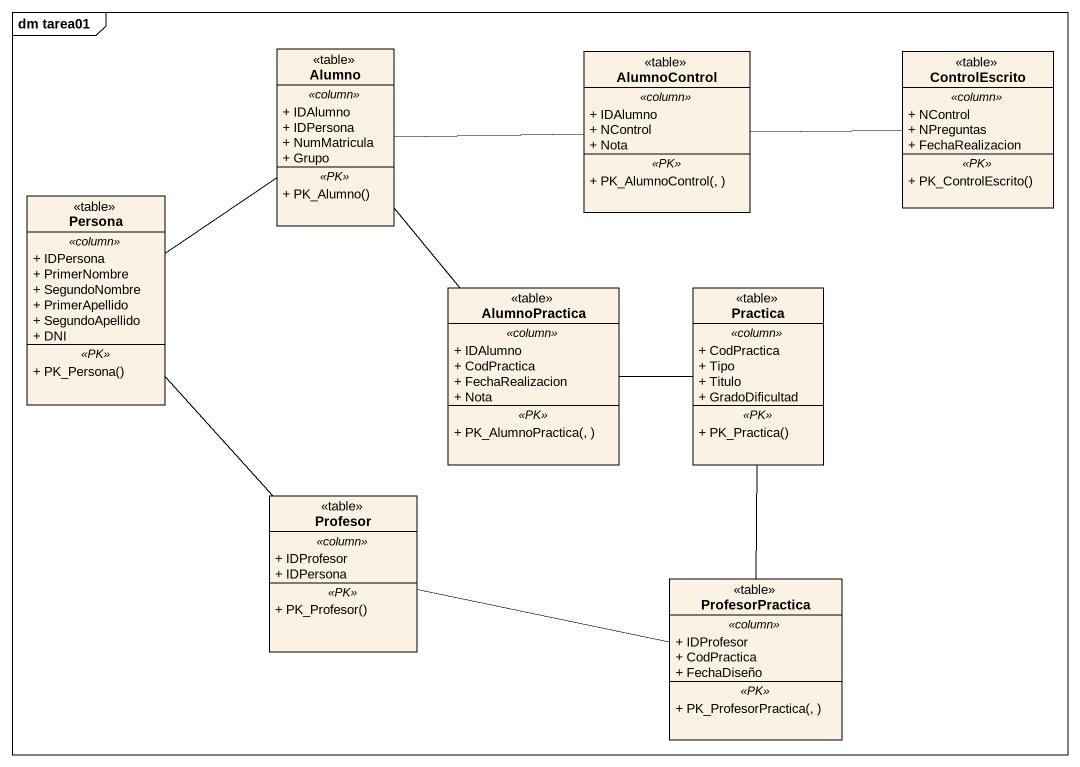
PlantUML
@startuml
mainframe dm tarea01
hide circle
hide empty members
skinparam classAttributeIconSize 0
class Alumno <<table>> {
  .. <<column>> ..
  + IDAlumno
  + IDPersona
  + NumMatricula
  + Grupo
  .. <<PK>> ..
  + PK_Alumno()
}
class AlumnoControl <<table>> {
  .. <<column>> ..
  + IDAlumno
  + NControl
  + Nota
  .. <<PK>> ..
  + PK_AlumnoControl(, )
}
class ControlEscrito <<table>> {
  .. <<column>> ..
  + NControl
  + NPreguntas
  + FechaRealizacion
  .. <<PK>> ..
  + PK_ControlEscrito()
}
class Persona <<table>> {
  .. <<column>> ..
  + IDPersona
  + PrimerNombre
  + SegundoNombre
  + PrimerApellido
  + SegundoApellido
  + DNI
  .. <<PK>> ..
  + PK_Persona()
}
class AlumnoPractica <<table>> {
  .. <<column>> ..
  + IDAlumno
  + CodPractica
  + FechaRealizacion
  + Nota
  .. <<PK>> ..
  + PK_AlumnoPractica(, )
}
class Practica <<table>> {
  .. <<column>> ..
  + CodPractica
  + Tipo
  + Titulo
  + GradoDificultad
  .. <<PK>> ..
  + PK_Practica()
}
class Profesor <<table>> {
  .. <<column>> ..
  + IDProfesor
  + IDPersona
  .. <<PK>> ..
  + PK_Profesor()
}
class ProfesorPractica <<table>> {
  .. <<column>> ..
  + IDProfesor
  + CodPractica
  + FechaDiseño
  .. <<PK>> ..
  + PK_ProfesorPractica(, )
}
Alumno -right- AlumnoControl
Alumno -- AlumnoPractica
AlumnoControl -right- ControlEscrito
Persona -up- Alumno
Persona -- Profesor
AlumnoPractica -right- Practica
Profesor -right- ProfesorPractica
ProfesorPractica -up- Practica
@enduml
